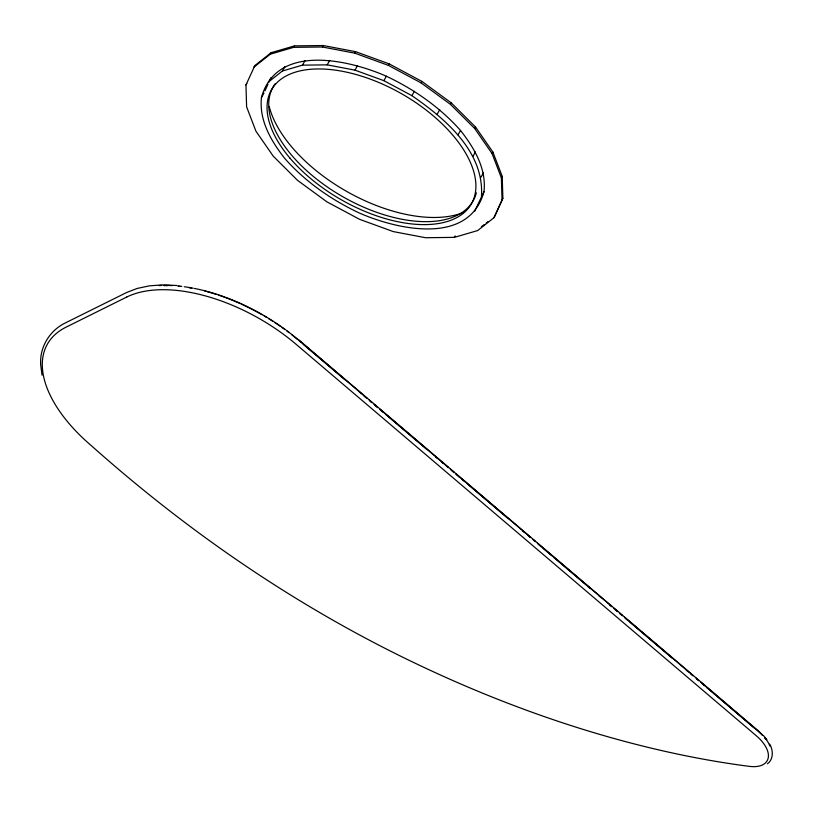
<?xml version="1.0" encoding="UTF-8"?>
<svg xmlns="http://www.w3.org/2000/svg" width="813" height="813" viewBox="0 0 813 813"><rect width="100%" height="100%" fill="white"/><g stroke="black" fill="none" stroke-linecap="round" stroke-linejoin="round"><path stroke-width="1.22" d="M40.68 363.706C39.756 346.379 50.284 329.946 65.863 322.68L126.706 292.477L137.062 288.473L149.49 285.83L162.681 284.885L176.97 285.505M245.963 84.969L254.896 65.528L271.156 52.703L294.489 45.874L323.289 45.528L355.606 51.676L389.234 63.912L421.886 81.391L451.317 102.916L475.544 127.041L492.912 152.102L502.231 176.401L502.861 198.281L494.771 216.248L493.938 217.721L477.668 230.557L454.345 237.376L425.534 237.721L393.218 231.573L359.59 219.337L326.948 201.868L297.507 180.334L273.28 156.208L255.912 131.147L246.603 106.849L245.963 84.969L246.806 83.495M261.471 97.479C276.461 43.099 348.553 59.583 386.368 76.229C414.295 89.42 439.935 107.306 460.524 130.466C474.233 147.925 486.55 168.596 483.989 191.675C469.01 246.044 396.907 229.561 359.102 212.915C331.165 199.724 305.525 181.838 284.946 158.677C271.237 141.218 258.92 120.548 261.471 97.479L263.991 93.058M264.987 90.853L267.965 84.237M268.961 82.032L270.942 77.621M474.518 211.522L483.989 191.675M493.938 217.721L502.861 198.281M254.896 65.528L254.052 67.001L270.312 54.176L293.645 47.347L322.446 47.002L354.763 53.15L388.39 65.386L421.043 82.865L450.483 104.389L474.711 128.515L492.068 153.576L501.387 177.874L502.028 199.754M270.312 54.176L271.156 52.703M293.645 47.347L294.489 45.874M268.422 82.032L282.396 71.016L284.916 66.595M282.396 71.016L302.446 65.152L304.966 60.731M322.446 47.002L323.289 45.528M302.446 65.152L327.192 64.857L329.712 60.436M354.763 53.15L355.606 51.676M327.192 64.857L354.956 70.142L357.476 65.721M388.39 65.386L389.234 63.912M354.956 70.142L383.848 80.65L386.368 76.229M481.469 196.085C484.304 151.503 445.128 118.647 411.896 95.66L414.417 91.239M421.043 82.865L421.886 81.391M286.156 330.19A133.464 70.721 29.7 0 1 298.503 339.976L301.288 342.649M437.191 114.155L439.711 109.745M450.483 104.389L451.317 102.916M458.004 134.887L460.524 130.466M474.711 128.515L475.544 127.041M472.922 156.411L475.442 152.001M492.068 153.576L492.912 152.102M480.92 177.295L483.44 172.874M454.345 237.376L455.178 235.902M501.387 177.874L502.231 176.401M700.796 682.178L758.702 731.741A32.672 17.307 29.7 0 1 762.655 735.48M481.377 226.817L484.253 224.551M486.164 223.047L488.074 221.532M767.431 763.834C773.712 759.301 773.254 750.216 769.728 744.088M383.848 80.65L411.896 95.66M298.96 340.058L759.352 731.69M298.503 339.976L367.171 398.38M369.102 400.026L371.998 402.496M373.939 404.142L377.801 407.425M379.742 409.071L448.4 467.485M450.331 469.121L454.203 472.414M456.134 474.06L530.594 537.403M532.535 539.049L535.432 541.519M537.363 543.155L611.833 606.498M613.764 608.144L617.636 611.437M619.567 613.083L622.463 615.553M624.404 617.199L693.062 675.603M695.958 678.072L698.865 680.532M303.229 344.295L344.803 379.671M359.316 392.008L361.246 393.655M364.153 396.124L367.049 398.594M369.945 401.053L371.887 402.699M374.783 405.169L377.689 407.638M379.62 409.285L383.492 412.577M385.423 414.213L427.008 449.589M435.707 456.997L437.648 458.644M441.51 461.926L443.441 463.573M446.347 466.042L448.278 467.688M451.185 470.158L454.081 472.627M456.022 474.264L459.884 477.556M461.825 479.203L464.721 481.672M466.652 483.318L508.237 518.694M522.739 531.031L524.68 532.678M527.576 535.137L530.483 537.606M533.379 540.076L535.32 541.722M538.216 544.192L541.112 546.661M543.054 548.308L551.753 555.706M553.694 557.352L590.441 588.612M599.14 596.01L601.071 597.657M609.78 605.065L611.711 606.711M614.618 609.181L617.514 611.64M619.445 613.287L622.351 615.756M625.248 618.226L628.154 620.695M630.085 622.341L672.636 658.53M686.172 670.054L688.113 671.69M691.009 674.16L692.94 675.806M696.812 679.099L698.743 680.745M701.649 683.215L704.546 685.674M706.487 687.32L715.186 694.729M717.117 696.375L753.864 727.635M763.427 735.541L766.842 739.606M40.65 364.305L42.012 375.159M463.075 212.62A121.98 64.644 29.7 0 1 349.834 193.179A121.98 64.644 29.7 0 1 269.266 106.706M476.377 192.813A115.08 60.985 29.7 0 1 347.019 199.073A115.08 60.985 29.7 0 1 275.19 83.729M159.226 285.576A133.464 70.721 29.7 0 1 161.635 285.475M164.084 285.424A133.464 70.721 29.7 0 1 172.183 285.587M178.159 286.024A133.464 70.721 29.7 0 1 181.817 286.42M184.277 286.735A133.464 70.721 29.7 0 1 193.057 288.168M194.236 288.402A133.464 70.721 29.7 0 1 285.17 329.458M758.824 731.537A32.672 17.307 29.7 0 1 762.777 735.277M764.82 737.604A32.672 17.307 29.7 0 1 769.82 745.999M764.708 737.808A32.672 17.307 29.7 0 1 765.927 739.383M163.972 285.627A133.464 70.721 29.7 0 1 167.387 285.637M178.037 286.237A133.464 70.721 29.7 0 1 180.466 286.491M189.155 287.7A133.464 70.721 29.7 0 1 191.675 288.148M204.815 291.054A133.464 70.721 29.7 0 1 216.288 294.377M218.555 295.119A133.464 70.721 29.7 0 1 224.205 297.091M225.333 297.507A133.464 70.721 29.7 0 1 240.028 303.513M241.146 304.021A133.464 70.721 29.7 0 1 262.162 314.804M264.327 316.064A133.464 70.721 29.7 0 1 266.471 317.334M268.605 318.635A133.464 70.721 29.7 0 1 272.812 321.277M274.896 322.629A133.464 70.721 29.7 0 1 280.038 326.094M282.06 327.517A133.464 70.721 29.7 0 1 285.058 329.671M287.019 331.125A133.464 70.721 29.7 0 1 288.971 332.598M291.857 334.834A133.464 70.721 29.7 0 1 297.477 339.407M126.706 297.06L65.944 327.222A133.464 70.721 29.7 0 0 91.503 445.809C193.077 536.275 306.745 613.307 430.362 670.369A713.844 378.279 29.7 0 0 749.403 766.364A32.672 17.307 29.7 0 0 768.153 758.163A32.672 17.307 29.7 0 0 756.375 735.826L296.064 344.265A133.464 70.721 29.7 0 0 126.706 297.06M289.834 158.007A115.08 60.985 29.7 0 0 468.695 207.864A115.08 60.985 29.7 0 0 355.891 74.471A115.08 60.985 29.7 0 0 289.834 158.007"/></g></svg>
